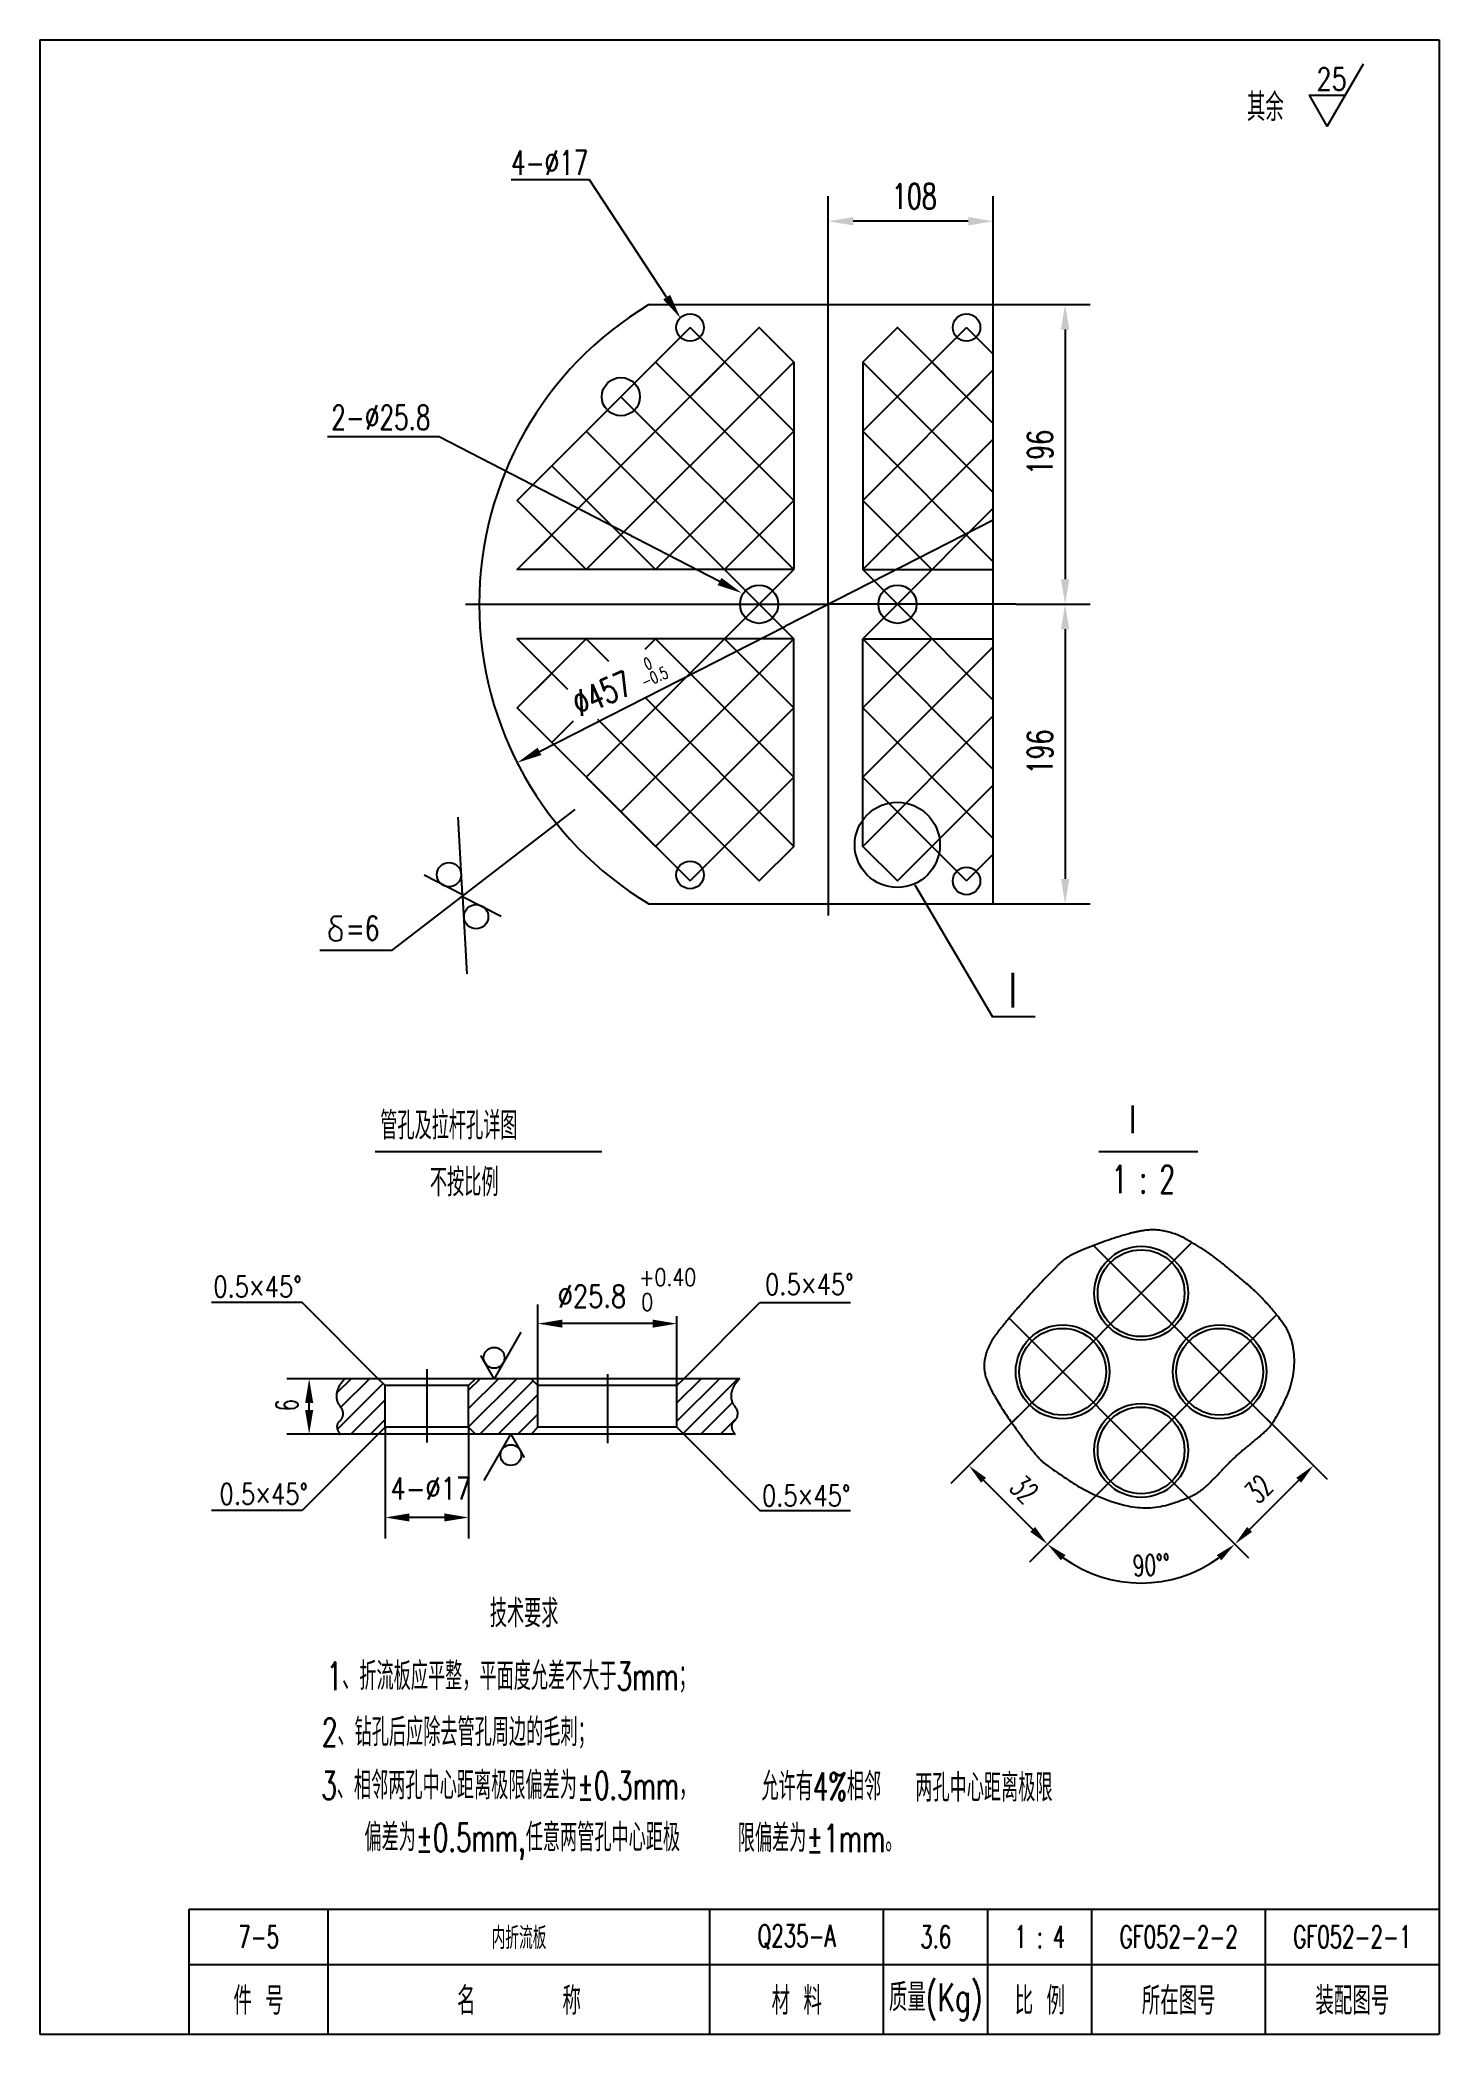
# Model space of a CAD drawing. Extents: x 598 to 800, y 1146 to 1433.
import ezdxf
from ezdxf.enums import TextEntityAlignment as Align

# ---------------------------------------------------------------- set-up
doc = ezdxf.new("R2010")
doc.units = 0
doc.header["$LTSCALE"] = 10
doc.header["$MEASUREMENT"] = 0
doc.linetypes.add('DASHDOT-M', pattern=[36, 30, -3, 0, -3])
doc.linetypes.add('DIVIDE-M', pattern=[39, 30, -3, 0, -3, 0, -3])
doc.layers.get('0').update_dxf_attribs({"linetype": 'CONTINUOUS'})
for name, color, linetype in [('CDR_DWG1', 4, 'CONTINUOUS'), ('CDR_DWG2', 2, 'CONTINUOUS'), ('CDR_DWG3', 1, 'DASHDOT-M'), ('CDR_DWG4', 3, 'DIVIDE-M')]:
    doc.layers.add(name, color=color, linetype=linetype)
doc.styles.add('HZ', font='romans', dxfattribs={"width": 0.7, "bigfont": 'hz'})

msp = doc.modelspace()

# ---------------------------------------------------------------- linework, layer by layer
for p, q in [((598.18, 1432.7), (598.18, 1145.7)), ((799.68, 1432.7), (799.68, 1145.7)), ((677.33, 1412.57), (666.06, 1412.57)), ((688.44, 1395.68), (677.33, 1412.57)), ((711.72, 1396.28), (711.72, 1410.2)), ((735.48, 1394.6), (735.48, 1410.2)), ((731.88, 1406.6), (715.32, 1406.6)), ((735.48, 1394.6), (749.42, 1394.6)), ((666.92, 1356.46), (701.76, 1391.31)), ((666.92, 1366.42), (691.81, 1391.31)), ((706.74, 1376.37), (691.81, 1391.31)), ((706.74, 1386.33), (701.76, 1391.31)), ((716.7, 1386.33), (721.68, 1391.31)), ((716.7, 1376.37), (731.63, 1391.31)), ((735.48, 1377.5), (721.68, 1391.31)), ((735.48, 1387.46), (731.63, 1391.31)), ((745.82, 1391), (745.82, 1355.08)), ((676.87, 1356.46), (706.74, 1386.33)), ((706.74, 1366.42), (686.83, 1386.33)), ((735.48, 1367.55), (716.7, 1386.33)), ((716.7, 1366.42), (735.48, 1385.2)), ((706.74, 1356.46), (681.85, 1381.35)), ((655.66, 1375.57), (639.61, 1375.57)), ((696.05, 1354.75), (655.66, 1375.57)), ((701.76, 1351.48), (676.87, 1376.37)), ((686.83, 1356.46), (706.74, 1376.37)), ((735.48, 1357.59), (716.7, 1376.37)), ((716.7, 1356.46), (735.48, 1375.24)), ((686.83, 1356.46), (671.9, 1371.39)), ((676.87, 1356.46), (666.92, 1366.42)), ((696.79, 1356.46), (706.74, 1366.42)), ((726.65, 1356.46), (716.7, 1366.42)), ((735.48, 1363.58), (717.87, 1354.61)), ((721.68, 1351.48), (735.48, 1365.29)), ((701.76, 1351.48), (706.74, 1356.46)), ((721.68, 1351.48), (716.7, 1356.46)), ((717.87, 1354.61), (705.57, 1348.35)), ((701.76, 1351.48), (676.87, 1326.59)), ((701.76, 1351.48), (706.74, 1346.5)), ((721.68, 1351.48), (716.7, 1346.5)), ((721.68, 1351.48), (735.48, 1337.68)), ((738.7, 1351.48), (749.42, 1351.48)), ((738.7, 1351.48), (749.42, 1351.48)), ((666.92, 1346.5), (674.16, 1339.26)), ((676.87, 1346.5), (666.92, 1336.55)), ((670.13, 1330.31), (705.57, 1348.35)), ((676.87, 1346.5), (680.09, 1343.29)), ((706.74, 1346.5), (681.85, 1321.61)), ((686.83, 1346.5), (685.3, 1344.97)), ((686.83, 1346.5), (706.74, 1326.59)), ((696.79, 1346.5), (706.74, 1336.55)), ((716.7, 1346.5), (735.48, 1327.72)), ((726.65, 1346.5), (716.7, 1336.55)), ((745.82, 1347.88), (745.82, 1311.96)), ((735.48, 1345.37), (716.7, 1326.59)), ((685.33, 1338.05), (706.74, 1316.64)), ((666.92, 1336.55), (691.81, 1311.66)), ((674.99, 1334.66), (671.9, 1331.57)), ((678.5, 1334.92), (701.76, 1311.66)), ((706.74, 1336.55), (686.83, 1316.64)), ((716.7, 1336.55), (735.48, 1317.77)), ((735.48, 1335.42), (716.7, 1316.64)), ((706.74, 1326.59), (691.81, 1311.66)), ((716.7, 1326.59), (731.63, 1311.66)), ((735.48, 1325.46), (721.68, 1311.66)), ((675.2, 1321.94), (648.82, 1301.65)), ((659.04, 1309.68), (658.43, 1320.82)), ((706.74, 1316.64), (701.76, 1311.66)), ((716.7, 1316.64), (721.68, 1311.66)), ((735.48, 1315.51), (731.63, 1311.66)), ((659.04, 1309.68), (653.51, 1312.49)), ((659.06, 1309.42), (664.59, 1306.61)), ((659.06, 1309.42), (659.67, 1298.27)), ((724.17, 1311.1), (735.36, 1292.08)), ((640.17, 1305.84), (640.19, 1306.2)), ((640.19, 1306.2), (640.32, 1306.38)), ((640.32, 1306.38), (640.6, 1306.57)), ((640.6, 1306.57), (640.85, 1306.61)), ((640.85, 1306.61), (641.68, 1306.61)), ((735.48, 1308.36), (749.42, 1308.36)), ((639.94, 1304.49), (639.86, 1304.25)), ((639.86, 1304.25), (639.9, 1303.72)), ((639.9, 1303.72), (639.93, 1303.55)), ((639.93, 1303.55), (640.1, 1303.32)), ((640.07, 1304.71), (639.94, 1304.49)), ((640.3, 1304.9), (640.07, 1304.71)), ((640.1, 1303.32), (640.36, 1303.15)), ((640.3, 1305.51), (640.17, 1305.84)), ((640.53, 1305.29), (640.3, 1305.51)), ((640.45, 1305.05), (640.3, 1304.9)), ((640.36, 1303.15), (640.73, 1303.03)), ((640.79, 1305.14), (640.45, 1305.05)), ((640.85, 1305.12), (640.53, 1305.29)), ((640.73, 1303.03), (641.11, 1303.07)), ((641.06, 1305.02), (640.85, 1305.12)), ((641.25, 1304.9), (641.06, 1305.02)), ((641.11, 1303.07), (641.41, 1303.19)), ((641.45, 1304.73), (641.25, 1304.9)), ((641.41, 1303.19), (641.62, 1303.46)), ((641.62, 1304.49), (641.45, 1304.73)), ((641.65, 1304.16), (641.62, 1304.49)), ((641.62, 1303.46), (641.65, 1304.16)), ((648.82, 1301.65), (638.48, 1301.65)), ((741.51, 1292.08), (735.36, 1292.08)), ((635.97, 1250.97), (622.92, 1250.97)), ((646.91, 1240.03), (635.97, 1250.97)), ((669.91, 1239.03), (669.91, 1250.71)), ((689.91, 1239.03), (689.91, 1249.02)), ((690.91, 1240.03), (701.86, 1250.97)), ((701.86, 1250.97), (714.91, 1250.97)), ((686.41, 1247.95), (673.41, 1247.95)), ((642.13, 1240.03), (633.76, 1240.03)), ((643.01, 1240.03), (640.92, 1237.93)), ((645.66, 1240.03), (641.54, 1235.91)), ((666.88, 1240.03), (659.88, 1233.03)), ((661.57, 1240.03), (659.91, 1238.37)), ((664.22, 1240.03), (659.91, 1235.72)), ((669.37, 1240.03), (660.46, 1240.03)), ((696.04, 1240.03), (689.91, 1233.9)), ((693.39, 1240.03), (689.91, 1236.55)), ((698.7, 1240.03), (690.8, 1232.14)), ((647.61, 1239.33), (641.02, 1232.74)), ((647.91, 1236.98), (642.97, 1232.03)), ((669.22, 1239.72), (661.53, 1232.03)), ((669.91, 1237.76), (664.18, 1232.03)), ((636.96, 1235.53), (636.96, 1236.53)), ((647.91, 1234.15), (645.79, 1232.03)), ((669.91, 1234.93), (667.01, 1232.03)), ((697.91, 1236.59), (693.35, 1232.03)), ((698.34, 1234.2), (696.18, 1232.03)), ((738.97, 1234.53), (729.37, 1224.93)), ((774.85, 1234.25), (783.54, 1225.56)), ((641.48, 1232.03), (633.76, 1232.03)), ((646.91, 1232.03), (635.97, 1221.08)), ((647.91, 1233.03), (647.91, 1217.05)), ((659.91, 1233.03), (659.91, 1217.05)), ((690.91, 1232.03), (701.86, 1221.08)), ((741.16, 1218.33), (734.08, 1225.4)), ((750.29, 1223.22), (740.68, 1213.61)), ((763.54, 1222.93), (772.23, 1214.24)), ((772.4, 1218.35), (779.47, 1225.42)), ((635.97, 1221.08), (622.92, 1221.08)), ((656.41, 1220.05), (651.41, 1220.05)), ((701.86, 1221.08), (714.91, 1221.08)), ((619.68, 1155.7), (799.68, 1155.7)), ((598.18, 1145.7), (799.68, 1145.7))]:
    msp.add_line(p, q)
for points in [[(788.72, 1429.22), (783.56, 1420.3), (780.99, 1424.76), (786.14, 1424.76)], [(667.44, 1246.7), (663.59, 1240.03), (661.67, 1243.36)], [(662.16, 1225.36), (666.01, 1232.03), (667.94, 1228.69)]]:
    msp.add_lwpolyline(points)
for centre, radius in [((721.66, 1316.85), 6.13), ((657.09, 1312.57), 1.75), ((661.01, 1306.53), 1.75), ((663.59, 1243.03), 1.5), ((666.01, 1229.03), 1.5)]:
    msp.add_circle(centre, radius)
msp.add_arc((756.77, 1229.7), 19.08, 234.0169, 305.9831)
for points in [[(715.32, 1406), (715.32, 1407.2), (711.72, 1406.6)], [(731.88, 1406), (731.88, 1407.2), (735.48, 1406.6)], [(688.95, 1396.01), (687.94, 1395.35), (690.42, 1392.67)], [(746.42, 1391), (745.22, 1391), (745.82, 1394.6)], [(696.33, 1355.28), (695.78, 1354.22), (699.25, 1353.1)], [(746.42, 1355.08), (745.22, 1355.08), (745.82, 1351.48)], [(746.42, 1347.88), (745.22, 1347.88), (745.82, 1351.48)], [(670.4, 1329.77), (669.86, 1330.84), (666.92, 1328.67)], [(746.42, 1311.96), (745.22, 1311.96), (745.82, 1308.36)], [(673.41, 1248.53), (673.41, 1247.37), (669.91, 1247.95)], [(686.41, 1248.53), (686.41, 1247.37), (689.91, 1247.95)], [(636.38, 1236.53), (637.55, 1236.53), (636.96, 1240.03)], [(636.38, 1235.53), (637.55, 1235.53), (636.96, 1232.03)], [(734.44, 1225.76), (733.73, 1225.05), (731.96, 1227.52)], [(779.11, 1225.77), (779.82, 1225.06), (781.59, 1227.54)], [(651.41, 1220.64), (651.41, 1219.47), (647.91, 1220.05)], [(656.41, 1220.64), (656.41, 1219.47), (659.91, 1220.05)], [(741.51, 1218.68), (740.8, 1217.98), (743.28, 1216.21)], [(772.04, 1218.7), (772.75, 1217.99), (770.28, 1216.22)], [(745.23, 1213.88), (745.88, 1214.64), (743.28, 1216.21)], [(767.66, 1214.64), (768.31, 1213.88), (770.26, 1216.21)]]:
    msp.add_solid(points)
at = {"layer": 'CDR_DWG1'}
for p, q in [((598.18, 1432.7), (799.68, 1432.7)), ((685.88, 1394.6), (735.48, 1394.6)), ((735.48, 1308.36), (735.48, 1394.6)), ((685.88, 1308.36), (735.48, 1308.36)), ((647.37, 1240.03), (642.13, 1240.03)), ((647.91, 1239.03), (646.91, 1240.03)), ((660.46, 1240.03), (647.37, 1240.03)), ((659.91, 1239.03), (660.91, 1240.03)), ((669.91, 1239.03), (668.91, 1240.03)), ((690.46, 1240.03), (669.37, 1240.03)), ((689.91, 1239.03), (690.91, 1240.03)), ((698.96, 1240.03), (690.46, 1240.03)), ((647.91, 1233.03), (647.91, 1239.03)), ((659.91, 1239.03), (647.91, 1239.03)), ((659.91, 1233.03), (659.91, 1239.03)), ((669.91, 1233.03), (669.91, 1239.03)), ((689.91, 1239.03), (669.91, 1239.03)), ((689.91, 1233.03), (689.91, 1239.03)), ((698.31, 1232.03), (641.48, 1232.03)), ((647.91, 1233.03), (646.91, 1232.03)), ((659.91, 1233.03), (647.91, 1233.03)), ((659.91, 1233.03), (660.91, 1232.03)), ((669.91, 1233.03), (668.91, 1232.03)), ((689.91, 1233.03), (669.91, 1233.03)), ((689.91, 1233.03), (690.91, 1232.03)), ((619.68, 1145.7), (619.68, 1163.7)), ((619.68, 1163.7), (799.68, 1163.7)), ((639.68, 1145.7), (639.68, 1163.7)), ((694.68, 1145.7), (694.68, 1163.7)), ((719.68, 1145.7), (719.68, 1163.7)), ((734.68, 1145.7), (734.68, 1163.7)), ((749.68, 1145.7), (749.68, 1163.7)), ((774.68, 1145.7), (774.68, 1163.7))]:
    msp.add_line(p, q, dxfattribs=at)
for points in [[(706.74, 1356.46), (666.92, 1356.46), (671.9, 1361.44), (666.92, 1366.42), (686.83, 1386.33), (691.81, 1381.35), (701.76, 1391.31), (706.74, 1386.33), (706.74, 1356.46)], [(735.48, 1385.2), (731.63, 1381.35), (721.68, 1391.31), (716.7, 1386.33), (716.7, 1356.46)], [(716.7, 1356.46), (735.48, 1356.46)], [(706.74, 1346.5), (666.92, 1346.5), (671.9, 1341.53), (666.92, 1336.55), (686.83, 1316.64), (691.81, 1321.61), (701.76, 1311.66), (706.74, 1316.64), (706.74, 1346.5)], [(735.48, 1317.77), (731.63, 1321.61), (721.68, 1311.66), (716.7, 1316.64), (716.7, 1346.5)], [(716.7, 1346.5), (735.48, 1346.5)]]:
    msp.add_lwpolyline(points, dxfattribs=at)
for centre, radius in [((691.81, 1391.31), 1.98), ((731.63, 1391.31), 1.98), ((681.85, 1381.35), 2.75), ((701.76, 1351.48), 2.75), ((721.68, 1351.48), 2.75), ((691.81, 1312.52), 1.98), ((731.63, 1311.66), 1.98), ((756.77, 1252.33), 6.75), ((756.77, 1252.33), 6.25), ((745.46, 1241.02), 6.75), ((745.46, 1241.02), 6.25), ((768.08, 1241.02), 6.75), ((768.08, 1241.02), 6.25), ((756.77, 1229.7), 6.75), ((756.77, 1229.7), 6.25)]:
    msp.add_circle(centre, radius, dxfattribs=at)
msp.add_arc((711.72, 1351.48), 50.27, 120.9331, 239.0669, dxfattribs=at)
at = {"layer": 'CDR_DWG2'}
for p, q in [((646.49, 1272.72), (679.11, 1272.72)), ((750.68, 1272.72), (764.92, 1272.72))]:
    msp.add_line(p, q, dxfattribs=at)
at = {"layer": 'CDR_DWG3', "linetype": 'DASHDOT-M'}
for p, q in [((711.72, 1351.48), (711.72, 1396.28)), ((659.47, 1351.48), (711.72, 1351.48)), ((711.72, 1351.48), (711.72, 1306.68)), ((738.7, 1351.48), (711.72, 1351.48)), ((738.13, 1233.69), (764.08, 1259.64)), ((775.6, 1233.5), (749.91, 1259.19)), ((763.54, 1222.93), (737.75, 1248.72)), ((750.29, 1223.22), (776.28, 1249.22)), ((653.91, 1241.41), (653.91, 1230.85)), ((679.91, 1240.66), (679.91, 1230.76))]:
    msp.add_line(p, q, dxfattribs=at)
at = {"layer": 'CDR_DWG4', "linetype": 'DIVIDE-M'}
msp.add_lwpolyline([(738.13, 1233.69, -0.023977), (735.63, 1237.59, -0.041569), (734.49, 1240.02, -0.136871), (734.26, 1242.86, -0.111271), (735.65, 1246.06, -0.01502), (737.39, 1248.29, -0.010523), (740.03, 1251.33, -0.009998), (744.51, 1256.1, -0.037701), (745.82, 1257.25, -0.059647), (747.4, 1258.16, -0.020375), (752.38, 1260.08, -0.017092), (755.44, 1261, -0.029449), (757.27, 1261.36, -0.087448), (760.19, 1261.26, -0.076351), (763.31, 1260.08, -0.014588), (765.59, 1258.7, -0.01865), (767.3, 1257.5, -0.009886), (769.04, 1256.14, -0.005092), (772.32, 1253.39, -0.029478), (774.36, 1251.43, -0.020788), (776.95, 1248.37, -0.149114), (778.8, 1243.55, -0.123357), (777.73, 1237.45, -0.031047), (775.88, 1233.92, -0.070606), (774.77, 1232.56, -0.019019), (772.6, 1230.71, 0.018662), (770.39, 1228.83, 0.020772), (768.24, 1226.68, -0.020092), (766.02, 1224.46, -0.075492), (764.21, 1223.24, -0.042645), (760.61, 1221.89, -0.12342), (754.84, 1221.72, -0.085917), (747.23, 1224.84, -0.018798), (743.09, 1227.67, -0.055143), (741.83, 1228.83, -0.015916), (740.47, 1230.49, -0.008606)], format="xyb", close=True, dxfattribs=at)
for points in [[(642.13, 1240.03, 0.09287), (641.21, 1238.83, 0.107934), (640.88, 1237.57, 0.198032), (641.46, 1236.01, -0.243275), (641.82, 1234.68, -0.177796), (641.33, 1233.91, 0.2131), (640.97, 1233.23, 0.1198), (641.07, 1232.62, 0.101396), (641.48, 1232.03)], [(698.96, 1240.03, 0.09287), (698.04, 1238.83, 0.107934), (697.71, 1237.57, 0.198032), (698.29, 1236.01, -0.243275), (698.65, 1234.68, -0.177796), (698.16, 1233.91, 0.2131), (697.8, 1233.23, 0.1198), (697.9, 1232.62, 0.101396), (698.31, 1232.03)]]:
    msp.add_lwpolyline(points, format="xyb", dxfattribs=at)

# ---------------------------------------------------------------- texts
at = {"style": 'HZ'}
for s, height, width, p in [('25', 3.2, 0.8, (782.01, 1425.46)), ('其余', 4, 0.7, (771.99, 1421.01)), ('4-%%c17', 3.5, 0.7, (666.04, 1413.28)), ('108', 3.6, 0.7, (720.87, 1408.4)), ('2-%%C25.8', 3.5, 0.7, (640.15, 1376.62)), ('=6', 3.5, 0.7, (642.24, 1303.1)), ('0.5×45%%D', 3, 0.8, (623.15, 1251.78)), ('+0.40', 2.5, 0.8, (684.46, 1253.38)), ('0.5×45%%D', 3, 0.8, (702.62, 1252.11)), ('%%C25.8', 3.2, 0.8, (672.75, 1250.29)), ('0', 2.5, 0.8, (684.78, 1249.8)), ('4-%%c17', 3.2, 0.8, (648.66, 1222.63)), ('0.5×45%%D', 3, 0.8, (624.05, 1221.92)), ('0.5×45%%D', 3, 0.8, (702.17, 1221.69)), ('技术要求', 4, 0.65, (662.98, 1204.25)), ('1、折流板应平整，平面度允差不大于3mm；', 4, 0.65, (639.49, 1195.22)), ('2、钻孔后应除去管孔周边的毛刺；', 4, 0.65, (638.81, 1187.16)), ('3、相邻两孔中心距离极限偏差为%%P0.3mm，', 4, 0.65, (638.71, 1179.49)), ('允许有4%%%相邻', 4, 0.65, (702.09, 1179.33)), ('两孔中心距离极限', 4, 0.65, (724.25, 1179.17)), ('  偏差为%%p0.5mm,任意两管孔中心距极', 4, 0.65, (641.35, 1172)), ('限偏差为%%p1mm。', 4, 0.65, (698.68, 1171.89))]:
    msp.add_text(s, height=height, dxfattribs=dict(at, width=width)).set_placement(p)
for s, height, rotation, width, p in [('196', 3.6, 90, 0.7, (744.02, 1370.1)), ('0', 1.7, 23.8024, 0.7, (685.61, 1341.96)), ('%%c457', 3.6, 23.8024, 0.7, (675.91, 1335.25)), ('-0.5', 1.7, 23.8024, 0.7, (685.27, 1339.44)), ('196', 3.6, 90, 0.7, (744.02, 1326.98)), ('6', 3.2, 90, 0.6, (635.36, 1235.39)), ('32', 3.2, 315, 0.6, (737.62, 1224.13)), ('32', 3.2, 45, 0.6, (773.67, 1221.88)), ('90%%d%%d', 3, 2.8422, 0.65, (755.65, 1211.59))]:
    msp.add_text(s, height=height, rotation=rotation, dxfattribs=dict(at, width=width)).set_placement(p)
at = {"style": 'HZ', "width": 0.7}
msp.add_text('I', height=5, dxfattribs=at).set_placement((738.31, 1293.44), align=Align.CENTER)
at = {"style": 'HZ'}
for s, height, width, p in [('7-5', 3.2, 0.65, (629.68, 1159.7)), ('内折流板', 3.2, 0.65, (667.18, 1159.7)), ('Q235-A', 3.2, 0.65, (707.18, 1159.7)), ('3.6', 3.2, 0.65, (727.18, 1159.7)), ('1 : 4', 3.2, 0.65, (742.18, 1159.7)), ('GF052-2-2', 3.2, 0.65, (762.18, 1159.7)), ('GF052-2-1', 3.2, 0.65, (787.18, 1159.7)), ('质量(Kg)', 4, 0.7, (727.18, 1150.7)), ('件 号', 4, 0.7, (629.68, 1150.7)), ('名      称', 4, 0.7, (667.18, 1150.7)), ('材 料', 4, 0.7, (707.18, 1150.7)), ('比 例', 4, 0.7, (742.18, 1150.7)), ('所在图号', 4, 0.7, (762.18, 1150.7)), ('装配图号', 4, 0.7, (787.18, 1150.7))]:
    msp.add_text(s, height=height, dxfattribs=dict(at, width=width)).set_placement(p, align=Align.MIDDLE)
at = {"layer": 'CDR_DWG2', "style": 'HZ', "width": 0.65}
for s, p in [('管孔及拉杆孔详图', (647.2, 1274.45)), ('I', (755.08, 1275.36)), ('不按比例', (654.35, 1266.28)), ('1 : 2', (752.5, 1266.73))]:
    msp.add_text(s, height=4, dxfattribs=at).set_placement(p)

doc.saveas('drawing.dxf')
